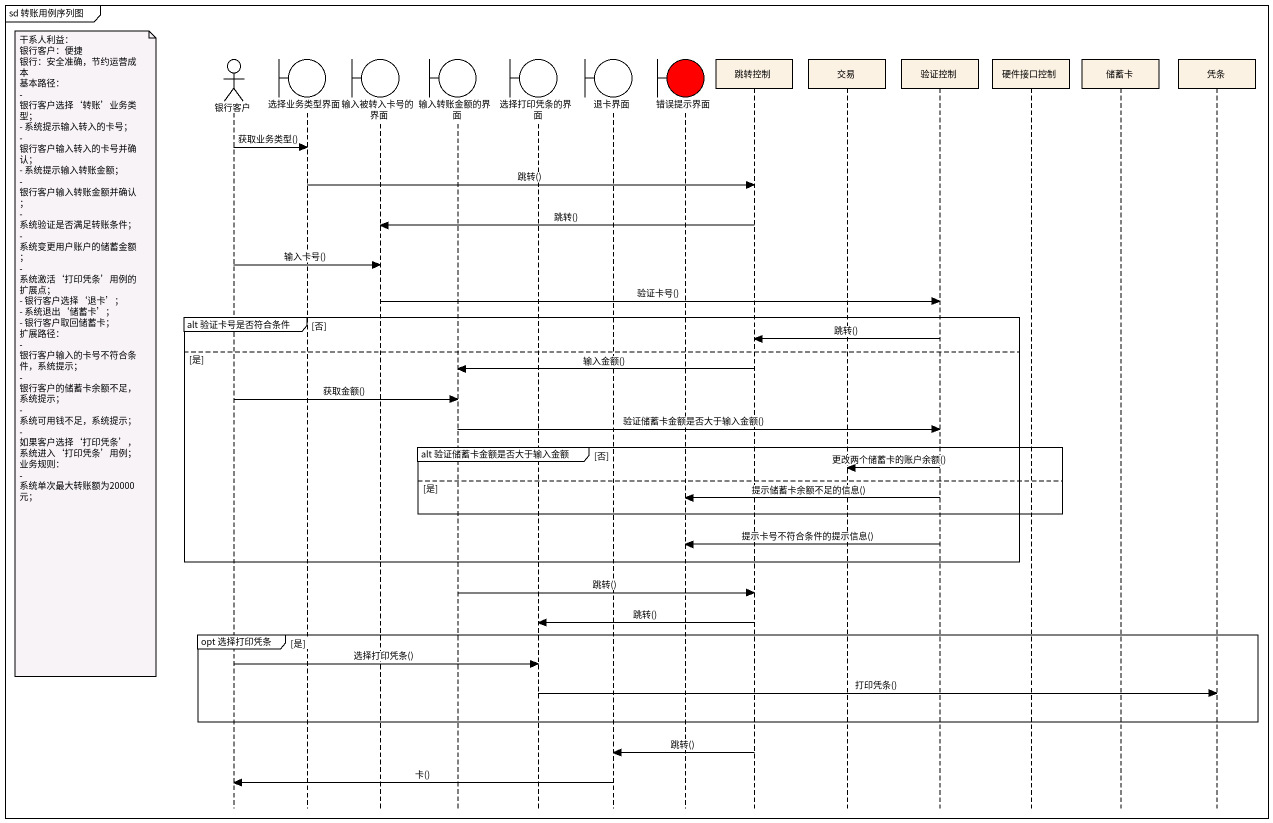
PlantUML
@startuml
mainframe sd 转账用例序列图
hide footbox
actor 银行客户
boundary 选择业务类型界面
boundary 输入被转入卡号的界面
boundary 输入转账金额的界面
boundary 选择打印凭条的界面
boundary 退卡界面
boundary 错误提示界面 #FF0000
participant 跳转控制
participant 交易
participant 验证控制
participant 硬件接口控制
participant 储蓄卡
participant 凭条

银行客户 -> 选择业务类型界面 : 获取业务类型()
选择业务类型界面 -> 跳转控制 : 跳转()
跳转控制 -> 输入被转入卡号的界面 : 跳转()
银行客户 -> 输入被转入卡号的界面 : 输入卡号()
输入被转入卡号的界面 -> 验证控制 : 验证卡号()
group alt 验证卡号是否符合条件 [否]
  验证控制 -> 跳转控制 : 跳转()
else 是
  note left of 银行客户
    干系人利益：
    银行客户：便捷
    银行：安全准确，节约运营成本
    基本路径：
    - 银行客户选择‘转账’业务类型；
    - 系统提示输入转入的卡号；
    - 银行客户输入转入的卡号并确认；
    - 系统提示输入转账金额；
    - 银行客户输入转账金额并确认；
    - 系统验证是否满足转账条件；
    - 系统变更用户账户的储蓄金额；
    - 系统激活‘打印凭条’用例的扩展点；
    - 银行客户选择‘退卡’；
    - 系统退出‘储蓄卡’；
    - 银行客户取回储蓄卡；
    扩展路径：
    - 银行客户输入的卡号不符合条件，系统提示；
    - 银行客户的储蓄卡余额不足，系统提示；
    - 系统可用钱不足，系统提示；
    - 如果客户选择‘打印凭条’，系统进入‘打印凭条’用例；
    业务规则：
    - 系统单次最大转账额为20000元；
  end note
  跳转控制 -> 输入转账金额的界面 : 输入金额()
  银行客户 -> 输入转账金额的界面 : 获取金额()
  输入转账金额的界面 -> 验证控制 : 验证储蓄卡金额是否大于输入金额()
  group alt 验证储蓄卡金额是否大于输入金额 [否]
    验证控制 -> 交易 : 更改两个储蓄卡的账户余额()
  else 是
    验证控制 -> 错误提示界面 : 提示储蓄卡余额不足的信息()
  end
  验证控制 -> 错误提示界面 : 提示卡号不符合条件的提示信息()
end
输入转账金额的界面 -> 跳转控制 : 跳转()
跳转控制 -> 选择打印凭条的界面 : 跳转()
group opt 选择打印凭条 [是]
  银行客户 -> 选择打印凭条的界面 : 选择打印凭条()
  选择打印凭条的界面 -> 凭条 : 打印凭条()
end
跳转控制 -> 退卡界面 : 跳转()
退卡界面 -> 银行客户 : 卡()
@enduml
